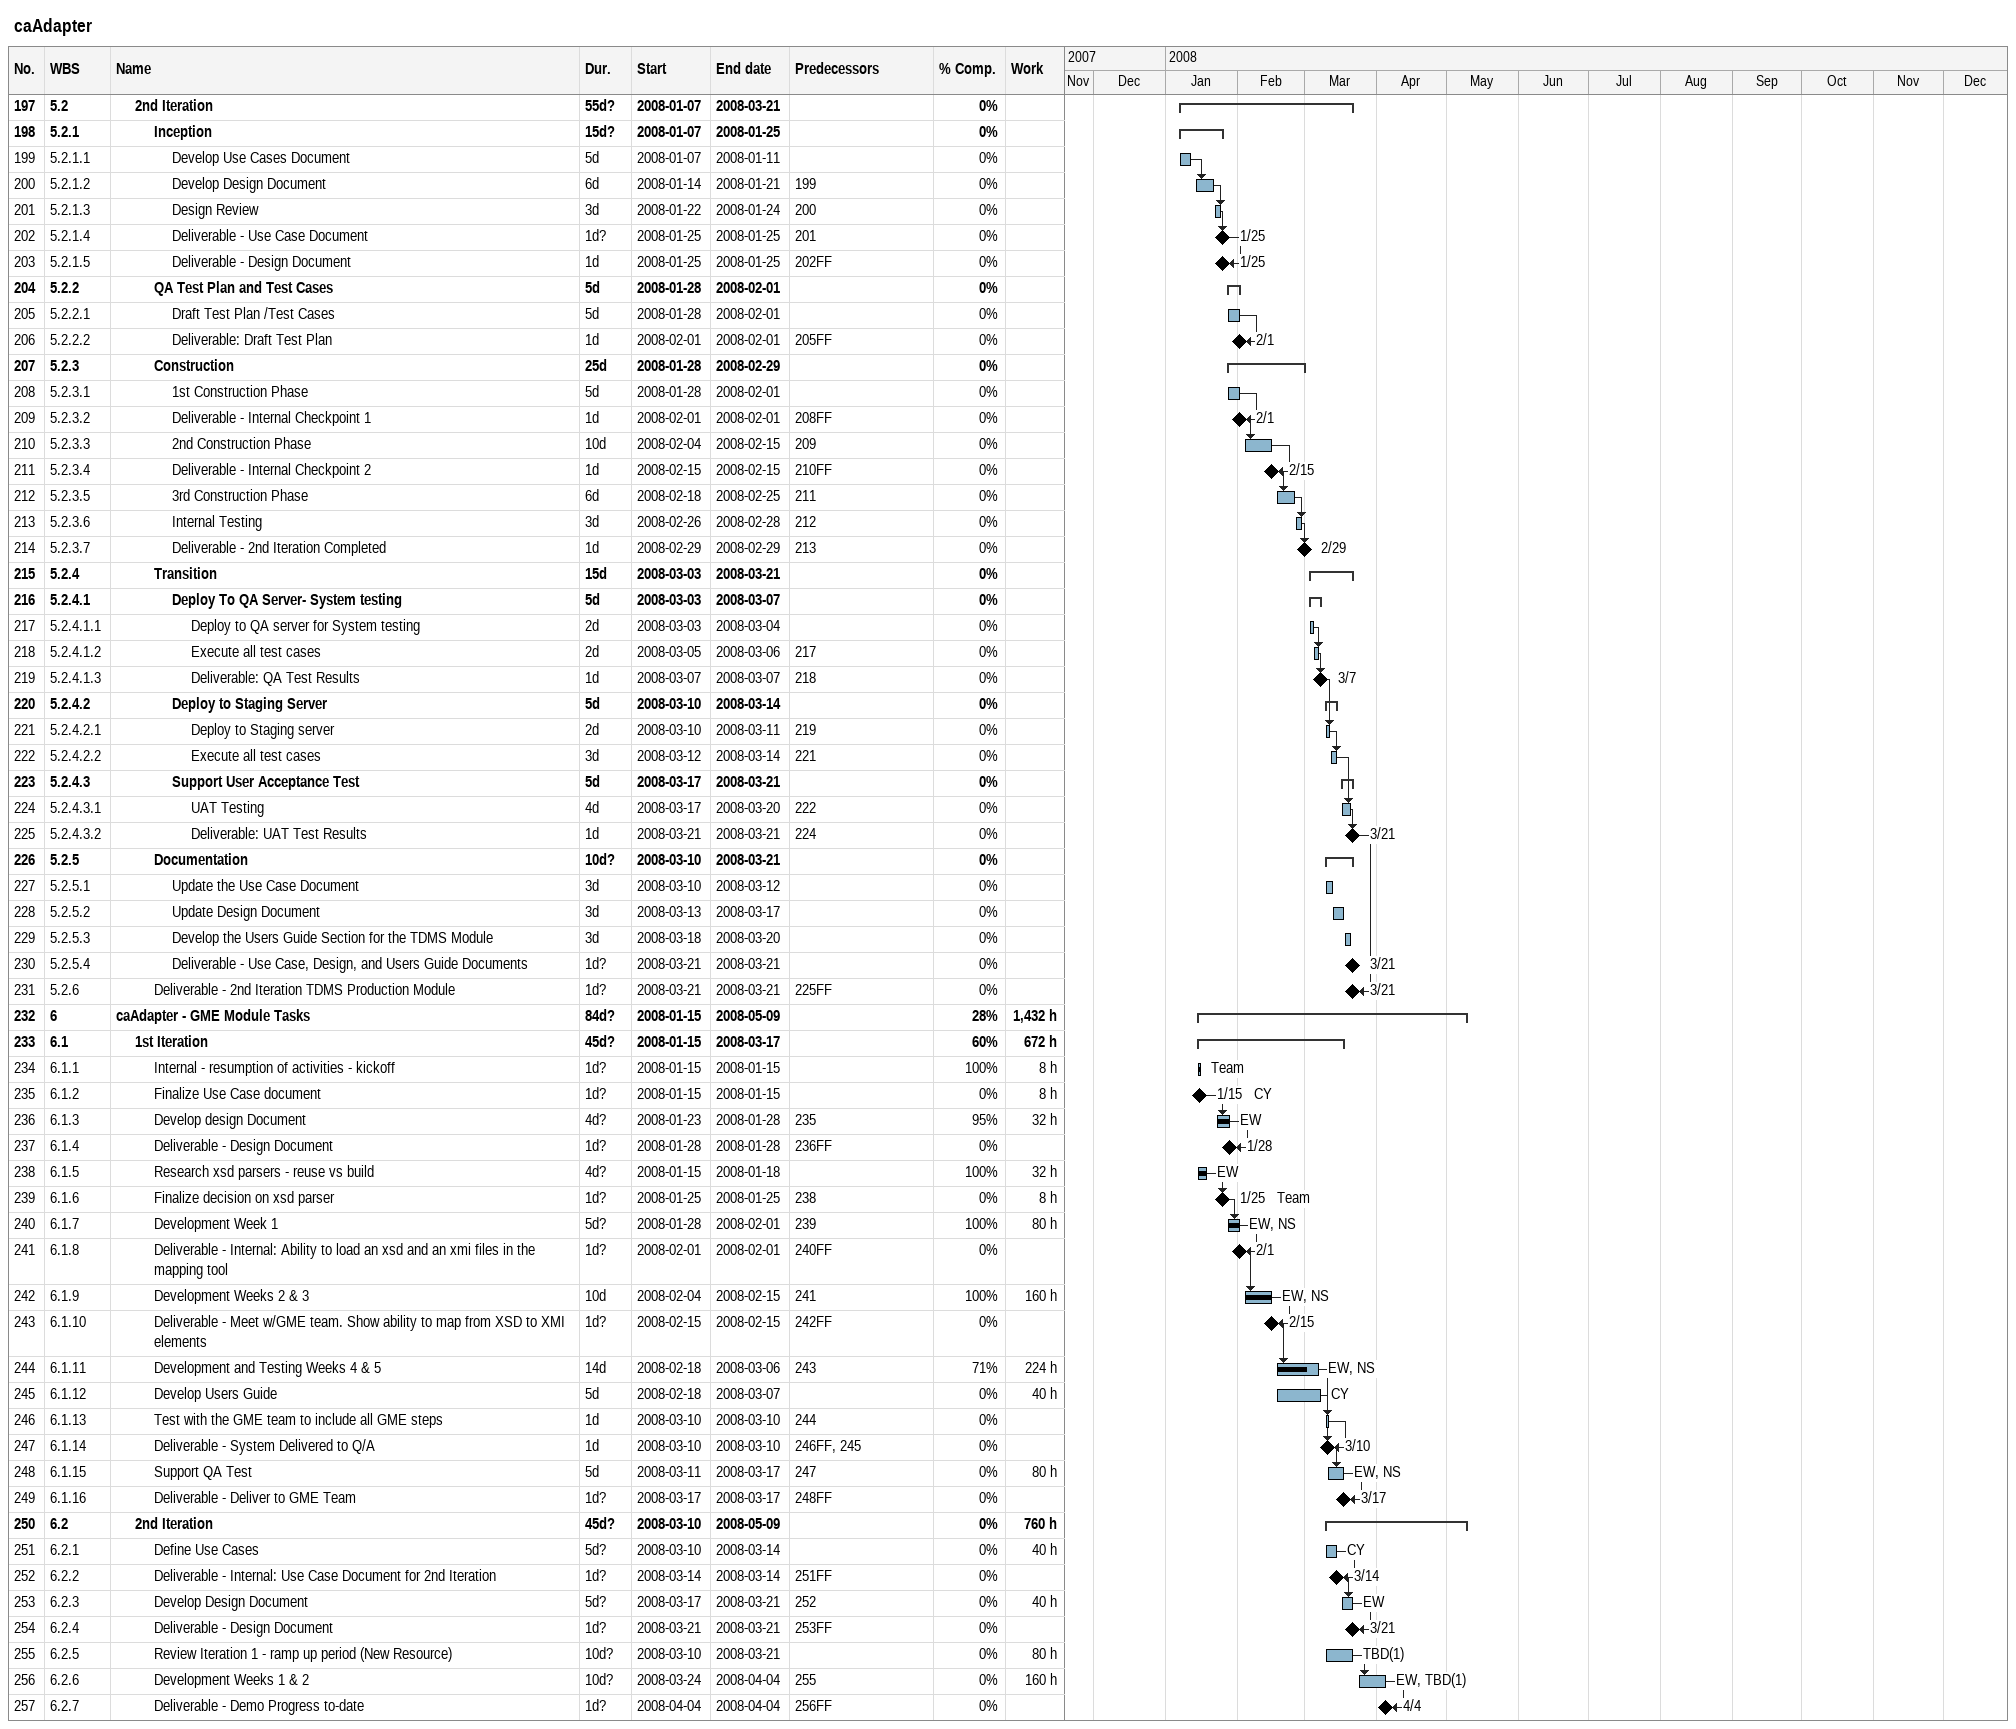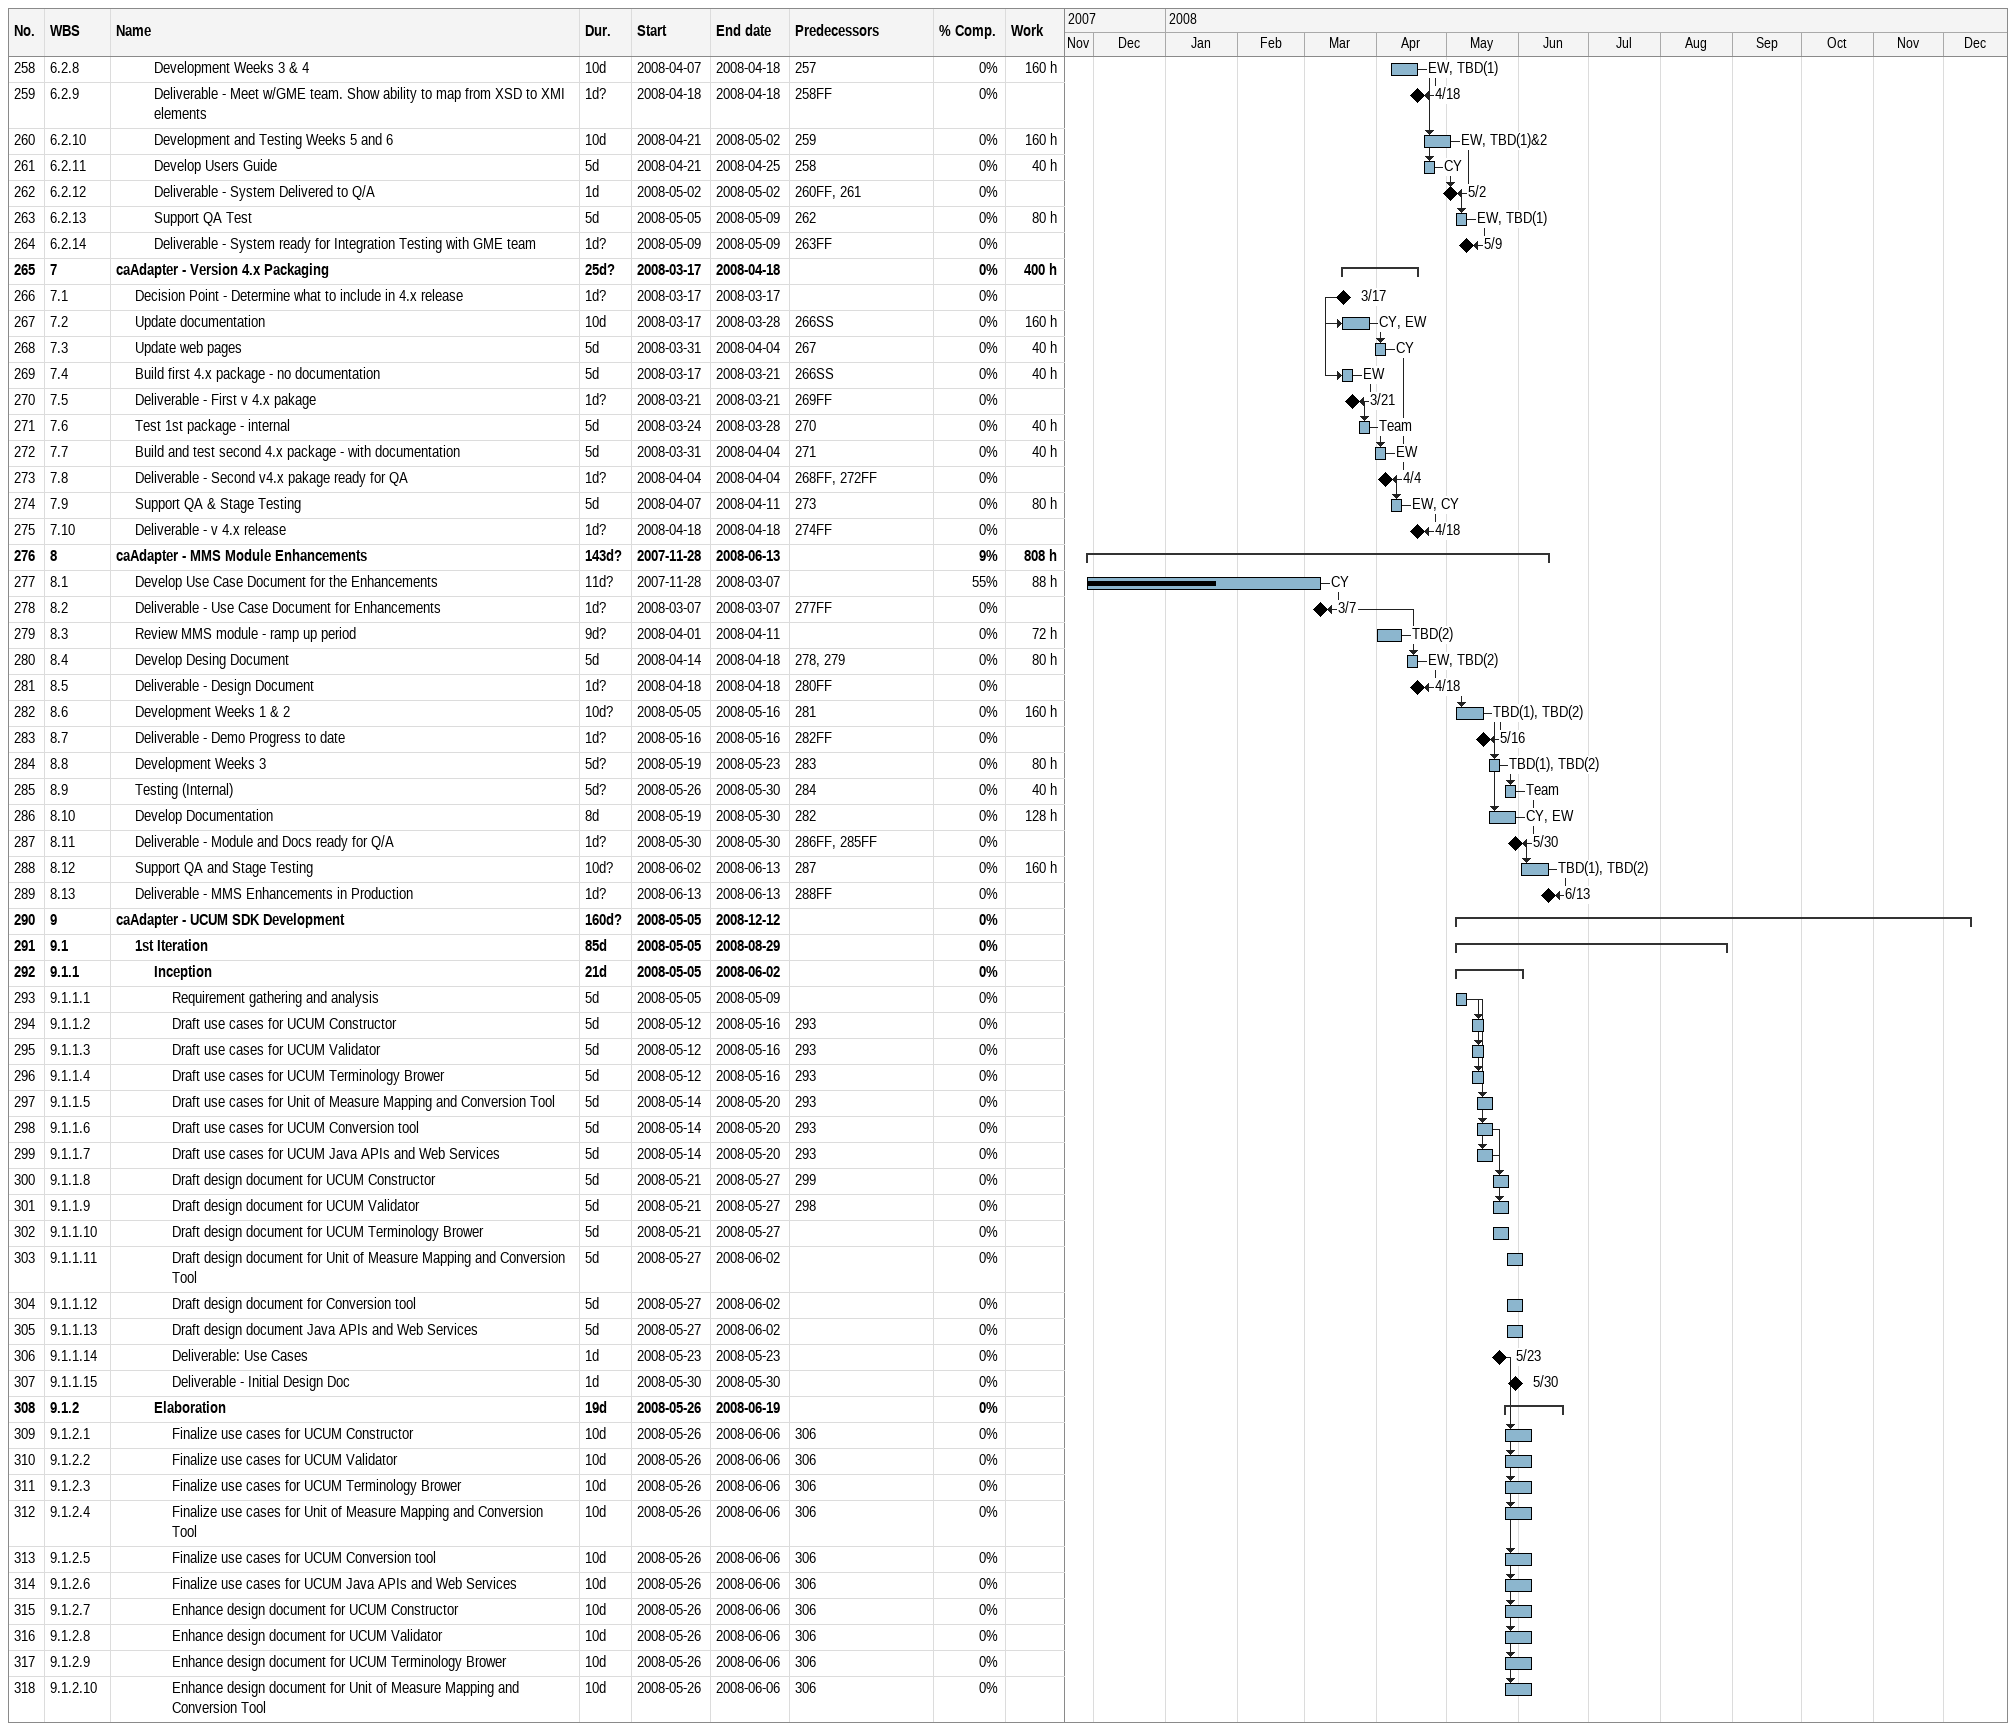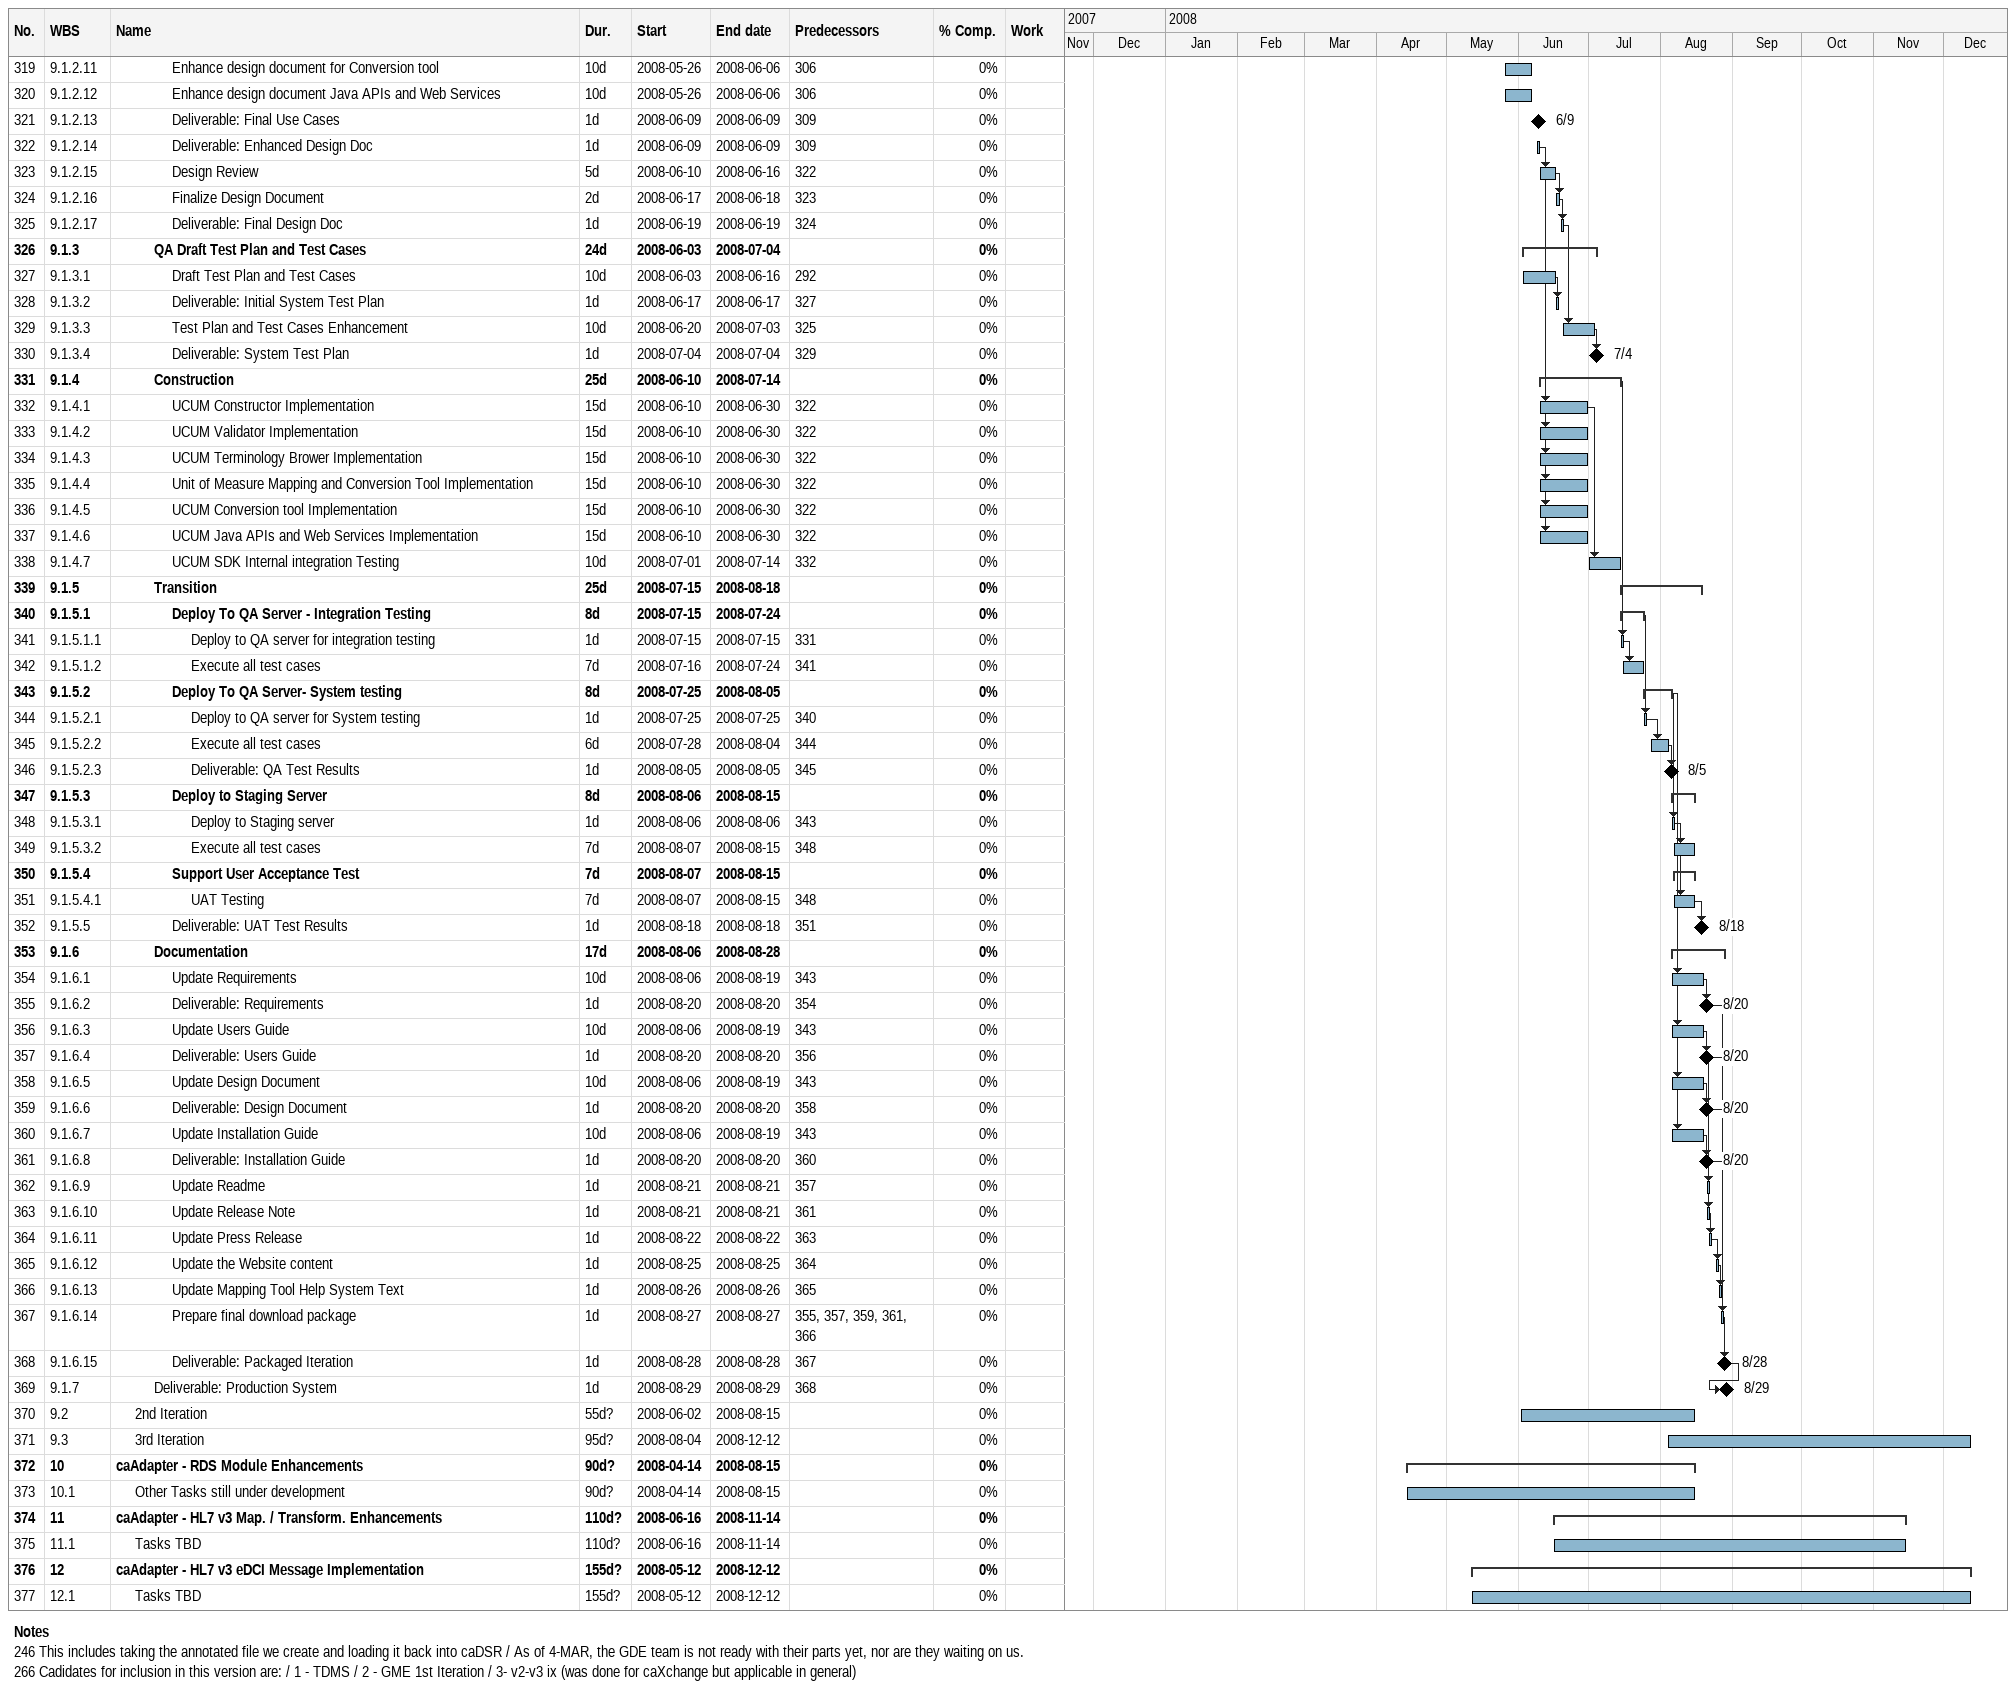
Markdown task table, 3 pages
caAdapter

| ID | WBS | Task | Duration | Start | Finish | Predecessors | Resources | % complete | Work (h) |
|---|---|---|---|---|---|---|---|---|---|
| 197 | 5.2 | **2nd Iteration** | 55d? | 2008-01-07 | 2008-03-21 |  |  | 0 |  |
| 198 | 5.2.1 | **Inception** | 15d? | 2008-01-07 | 2008-01-25 |  |  | 0 |  |
| 199 | 5.2.1.1 | Develop Use Cases Document | 5d | 2008-01-07 | 2008-01-11 |  |  | 0 |  |
| 200 | 5.2.1.2 | Develop Design Document | 6d | 2008-01-14 | 2008-01-21 | 199 |  | 0 |  |
| 201 | 5.2.1.3 | Design Review | 3d | 2008-01-22 | 2008-01-24 | 200 |  | 0 |  |
| 202 | 5.2.1.4 | Deliverable - Use Case Document | 1d? | 2008-01-25 | 2008-01-25 | 201 |  | 0 |  |
| 203 | 5.2.1.5 | Deliverable - Design Document | 1d | 2008-01-25 | 2008-01-25 | 202FF |  | 0 |  |
| 204 | 5.2.2 | **QA Test Plan and Test Cases** | 5d | 2008-01-28 | 2008-02-01 |  |  | 0 |  |
| 205 | 5.2.2.1 | Draft Test Plan /Test Cases | 5d | 2008-01-28 | 2008-02-01 |  |  | 0 |  |
| 206 | 5.2.2.2 | Deliverable: Draft Test Plan | 1d | 2008-02-01 | 2008-02-01 | 205FF |  | 0 |  |
| 207 | 5.2.3 | **Construction** | 25d | 2008-01-28 | 2008-02-29 |  |  | 0 |  |
| 208 | 5.2.3.1 | 1st Construction Phase | 5d | 2008-01-28 | 2008-02-01 |  |  | 0 |  |
| 209 | 5.2.3.2 | Deliverable - Internal Checkpoint 1 | 1d | 2008-02-01 | 2008-02-01 | 208FF |  | 0 |  |
| 210 | 5.2.3.3 | 2nd Construction Phase | 10d | 2008-02-04 | 2008-02-15 | 209 |  | 0 |  |
| 211 | 5.2.3.4 | Deliverable - Internal Checkpoint 2 | 1d | 2008-02-15 | 2008-02-15 | 210FF |  | 0 |  |
| 212 | 5.2.3.5 | 3rd Construction Phase | 6d | 2008-02-18 | 2008-02-25 | 211 |  | 0 |  |
| 213 | 5.2.3.6 | Internal Testing | 3d | 2008-02-26 | 2008-02-28 | 212 |  | 0 |  |
| 214 | 5.2.3.7 | Deliverable - 2nd Iteration Completed | 1d | 2008-02-29 | 2008-02-29 | 213 |  | 0 |  |
| 215 | 5.2.4 | **Transition** | 15d | 2008-03-03 | 2008-03-21 |  |  | 0 |  |
| 216 | 5.2.4.1 | **Deploy To QA Server- System testing** | 5d | 2008-03-03 | 2008-03-07 |  |  | 0 |  |
| 217 | 5.2.4.1.1 | Deploy to QA server for System testing | 2d | 2008-03-03 | 2008-03-04 |  |  | 0 |  |
| 218 | 5.2.4.1.2 | Execute all test cases | 2d | 2008-03-05 | 2008-03-06 | 217 |  | 0 |  |
| 219 | 5.2.4.1.3 | Deliverable: QA Test Results | 1d | 2008-03-07 | 2008-03-07 | 218 |  | 0 |  |
| 220 | 5.2.4.2 | **Deploy to Staging Server** | 5d | 2008-03-10 | 2008-03-14 |  |  | 0 |  |
| 221 | 5.2.4.2.1 | Deploy to Staging server | 2d | 2008-03-10 | 2008-03-11 | 219 |  | 0 |  |
| 222 | 5.2.4.2.2 | Execute all test cases | 3d | 2008-03-12 | 2008-03-14 | 221 |  | 0 |  |
| 223 | 5.2.4.3 | **Support User Acceptance Test** | 5d | 2008-03-17 | 2008-03-21 |  |  | 0 |  |
| 224 | 5.2.4.3.1 | UAT Testing | 4d | 2008-03-17 | 2008-03-20 | 222 |  | 0 |  |
| 225 | 5.2.4.3.2 | Deliverable: UAT Test Results | 1d | 2008-03-21 | 2008-03-21 | 224 |  | 0 |  |
| 226 | 5.2.5 | **Documentation** | 10d? | 2008-03-10 | 2008-03-21 |  |  | 0 |  |
| 227 | 5.2.5.1 | Update the Use Case Document | 3d | 2008-03-10 | 2008-03-12 |  |  | 0 |  |
| 228 | 5.2.5.2 | Update Design Document | 3d | 2008-03-13 | 2008-03-17 |  |  | 0 |  |
| 229 | 5.2.5.3 | Develop the Users Guide Section for the TDMS Module | 3d | 2008-03-18 | 2008-03-20 |  |  | 0 |  |
| 230 | 5.2.5.4 | Deliverable - Use Case, Design, and Users Guide Documents | 1d? | 2008-03-21 | 2008-03-21 |  |  | 0 |  |
| 231 | 5.2.6 | Deliverable - 2nd Iteration TDMS Production Module | 1d? | 2008-03-21 | 2008-03-21 | 225FF |  | 0 |  |
| 232 | 6 | **caAdapter - GME Module Tasks** | 84d? | 2008-01-15 | 2008-05-09 |  |  | 28 | 1432 |
| 233 | 6.1 | **1st Iteration** | 45d? | 2008-01-15 | 2008-03-17 |  |  | 60 | 672 |
| 234 | 6.1.1 | Internal - resumption of activities - kickoff | 1d? | 2008-01-15 | 2008-01-15 |  | Team | 100 | 8 |
| 235 | 6.1.2 | Finalize Use Case document | 1d? | 2008-01-15 | 2008-01-15 |  | CY | 0 | 8 |
| 236 | 6.1.3 | Develop design Document | 4d? | 2008-01-23 | 2008-01-28 | 235 | EW | 95 | 32 |
| 237 | 6.1.4 | Deliverable - Design Document | 1d? | 2008-01-28 | 2008-01-28 | 236FF |  | 0 |  |
| 238 | 6.1.5 | Research xsd parsers - reuse vs build | 4d? | 2008-01-15 | 2008-01-18 |  | EW | 100 | 32 |
| 239 | 6.1.6 | Finalize decision on xsd parser | 1d? | 2008-01-25 | 2008-01-25 | 238 | Team | 0 | 8 |
| 240 | 6.1.7 | Development Week 1 | 5d? | 2008-01-28 | 2008-02-01 | 239 | EW, NS | 100 | 80 |
| 241 | 6.1.8 | Deliverable - Internal: Ability to load an xsd and an xmi files in the mapping tool | 1d? | 2008-02-01 | 2008-02-01 | 240FF |  | 0 |  |
| 242 | 6.1.9 | Development Weeks 2 & 3 | 10d | 2008-02-04 | 2008-02-15 | 241 | EW, NS | 100 | 160 |
| 243 | 6.1.10 | Deliverable - Meet w/GME team. Show ability to map from XSD to XMI elements | 1d? | 2008-02-15 | 2008-02-15 | 242FF |  | 0 |  |
| 244 | 6.1.11 | Development and Testing Weeks 4 & 5 | 14d | 2008-02-18 | 2008-03-06 | 243 | EW, NS | 71 | 224 |
| 245 | 6.1.12 | Develop Users Guide | 5d | 2008-02-18 | 2008-03-07 |  | CY | 0 | 40 |
| 246 | 6.1.13 | Test with the GME team to include all GME steps | 1d | 2008-03-10 | 2008-03-10 | 244 |  | 0 |  |
| 247 | 6.1.14 | Deliverable - System Delivered to Q/A | 1d | 2008-03-10 | 2008-03-10 | 246FF, 245 |  | 0 |  |
| 248 | 6.1.15 | Support QA Test | 5d | 2008-03-11 | 2008-03-17 | 247 | EW, NS | 0 | 80 |
| 249 | 6.1.16 | Deliverable - Deliver to GME Team | 1d? | 2008-03-17 | 2008-03-17 | 248FF |  | 0 |  |
| 250 | 6.2 | **2nd Iteration** | 45d? | 2008-03-10 | 2008-05-09 |  |  | 0 | 760 |
| 251 | 6.2.1 | Define Use Cases | 5d? | 2008-03-10 | 2008-03-14 |  | CY | 0 | 40 |
| 252 | 6.2.2 | Deliverable - Internal: Use Case Document for 2nd Iteration | 1d? | 2008-03-14 | 2008-03-14 | 251FF |  | 0 |  |
| 253 | 6.2.3 | Develop Design Document | 5d? | 2008-03-17 | 2008-03-21 | 252 | EW | 0 | 40 |
| 254 | 6.2.4 | Deliverable - Design Document | 1d? | 2008-03-21 | 2008-03-21 | 253FF |  | 0 |  |
| 255 | 6.2.5 | Review Iteration 1 - ramp up period (New Resource) | 10d? | 2008-03-10 | 2008-03-21 |  | TBD(1) | 0 | 80 |
| 256 | 6.2.6 | Development Weeks 1 & 2 | 10d? | 2008-03-24 | 2008-04-04 | 255 | EW, TBD(1) | 0 | 160 |
| 257 | 6.2.7 | Deliverable - Demo Progress to-date | 1d? | 2008-04-04 | 2008-04-04 | 256FF |  | 0 |  |
| 258 | 6.2.8 | Development Weeks 3 & 4 | 10d | 2008-04-07 | 2008-04-18 | 257 | EW, TBD(1) | 0 | 160 |
| 259 | 6.2.9 | Deliverable - Meet w/GME team. Show ability to map from XSD to XMI elements | 1d? | 2008-04-18 | 2008-04-18 | 258FF |  | 0 |  |
| 260 | 6.2.10 | Development and Testing Weeks 5 and 6 | 10d | 2008-04-21 | 2008-05-02 | 259 | EW, TBD(1)&2 | 0 | 160 |
| 261 | 6.2.11 | Develop Users Guide | 5d | 2008-04-21 | 2008-04-25 | 258 | CY | 0 | 40 |
| 262 | 6.2.12 | Deliverable - System Delivered to Q/A | 1d | 2008-05-02 | 2008-05-02 | 260FF, 261 |  | 0 |  |
| 263 | 6.2.13 | Support QA Test | 5d | 2008-05-05 | 2008-05-09 | 262 | EW, TBD(1) | 0 | 80 |
| 264 | 6.2.14 | Deliverable - System ready for Integration Testing with GME team | 1d? | 2008-05-09 | 2008-05-09 | 263FF |  | 0 |  |
| 265 | 7 | **caAdapter - Version 4.x Packaging** | 25d? | 2008-03-17 | 2008-04-18 |  |  | 0 | 400 |
| 266 | 7.1 | Decision Point - Determine what to include in 4.x release | 1d? | 2008-03-17 | 2008-03-17 |  |  | 0 |  |
| 267 | 7.2 | Update documentation | 10d | 2008-03-17 | 2008-03-28 | 266SS | CY, EW | 0 | 160 |
| 268 | 7.3 | Update web pages | 5d | 2008-03-31 | 2008-04-04 | 267 | CY | 0 | 40 |
| 269 | 7.4 | Build first 4.x package - no documentation | 5d | 2008-03-17 | 2008-03-21 | 266SS | EW | 0 | 40 |
| 270 | 7.5 | Deliverable - First v 4.x pakage | 1d? | 2008-03-21 | 2008-03-21 | 269FF |  | 0 |  |
| 271 | 7.6 | Test 1st package - internal | 5d | 2008-03-24 | 2008-03-28 | 270 | Team | 0 | 40 |
| 272 | 7.7 | Build and test second 4.x package - with documentation | 5d | 2008-03-31 | 2008-04-04 | 271 | EW | 0 | 40 |
| 273 | 7.8 | Deliverable - Second v4.x pakage ready for QA | 1d? | 2008-04-04 | 2008-04-04 | 268FF, 272FF |  | 0 |  |
| 274 | 7.9 | Support QA & Stage Testing | 5d | 2008-04-07 | 2008-04-11 | 273 | EW, CY | 0 | 80 |
| 275 | 7.10 | Deliverable - v 4.x release | 1d? | 2008-04-18 | 2008-04-18 | 274FF |  | 0 |  |
| 276 | 8 | **caAdapter - MMS Module Enhancements** | 143d? | 2007-11-28 | 2008-06-13 |  |  | 9 | 808 |
| 277 | 8.1 | Develop Use Case Document for the Enhancements | 11d? | 2007-11-28 | 2008-03-07 |  | CY | 55 | 88 |
| 278 | 8.2 | Deliverable - Use Case Document for Enhancements | 1d? | 2008-03-07 | 2008-03-07 | 277FF |  | 0 |  |
| 279 | 8.3 | Review MMS module - ramp up period | 9d? | 2008-04-01 | 2008-04-11 |  | TBD(2) | 0 | 72 |
| 280 | 8.4 | Develop Desing Document | 5d | 2008-04-14 | 2008-04-18 | 278, 279 | EW, TBD(2) | 0 | 80 |
| 281 | 8.5 | Deliverable - Design Document | 1d? | 2008-04-18 | 2008-04-18 | 280FF |  | 0 |  |
| 282 | 8.6 | Development Weeks 1 & 2 | 10d? | 2008-05-05 | 2008-05-16 | 281 | TBD(1), TBD(2) | 0 | 160 |
| 283 | 8.7 | Deliverable - Demo Progress to date | 1d? | 2008-05-16 | 2008-05-16 | 282FF |  | 0 |  |
| 284 | 8.8 | Development Weeks 3 | 5d? | 2008-05-19 | 2008-05-23 | 283 | TBD(1), TBD(2) | 0 | 80 |
| 285 | 8.9 | Testing (Internal) | 5d? | 2008-05-26 | 2008-05-30 | 284 | Team | 0 | 40 |
| 286 | 8.10 | Develop Documentation | 8d | 2008-05-19 | 2008-05-30 | 282 | CY, EW | 0 | 128 |
| 287 | 8.11 | Deliverable - Module and Docs ready for Q/A | 1d? | 2008-05-30 | 2008-05-30 | 286FF, 285FF |  | 0 |  |
| 288 | 8.12 | Support QA and Stage Testing | 10d? | 2008-06-02 | 2008-06-13 | 287 | TBD(1), TBD(2) | 0 | 160 |
| 289 | 8.13 | Deliverable - MMS Enhancements in Production | 1d? | 2008-06-13 | 2008-06-13 | 288FF |  | 0 |  |
| 290 | 9 | **caAdapter - UCUM SDK Development** | 160d? | 2008-05-05 | 2008-12-12 |  |  | 0 |  |
| 291 | 9.1 | **1st Iteration** | 85d | 2008-05-05 | 2008-08-29 |  |  | 0 |  |
| 292 | 9.1.1 | **Inception** | 21d | 2008-05-05 | 2008-06-02 |  |  | 0 |  |
| 293 | 9.1.1.1 | Requirement gathering and analysis | 5d | 2008-05-05 | 2008-05-09 |  |  | 0 |  |
| 294 | 9.1.1.2 | Draft use cases for UCUM Constructor | 5d | 2008-05-12 | 2008-05-16 | 293 |  | 0 |  |
| 295 | 9.1.1.3 | Draft use cases for UCUM Validator | 5d | 2008-05-12 | 2008-05-16 | 293 |  | 0 |  |
| 296 | 9.1.1.4 | Draft use cases for UCUM Terminology Brower | 5d | 2008-05-12 | 2008-05-16 | 293 |  | 0 |  |
| 297 | 9.1.1.5 | Draft use cases for Unit of Measure Mapping and Conversion Tool | 5d | 2008-05-14 | 2008-05-20 | 293 |  | 0 |  |
| 298 | 9.1.1.6 | Draft use cases for UCUM Conversion tool | 5d | 2008-05-14 | 2008-05-20 | 293 |  | 0 |  |
| 299 | 9.1.1.7 | Draft use cases for UCUM Java APIs and Web Services | 5d | 2008-05-14 | 2008-05-20 | 293 |  | 0 |  |
| 300 | 9.1.1.8 | Draft design document for UCUM Constructor | 5d | 2008-05-21 | 2008-05-27 | 299 |  | 0 |  |
| 301 | 9.1.1.9 | Draft design document for UCUM Validator | 5d | 2008-05-21 | 2008-05-27 | 298 |  | 0 |  |
| 302 | 9.1.1.10 | Draft design document for UCUM Terminology Brower | 5d | 2008-05-21 | 2008-05-27 |  |  | 0 |  |
| 303 | 9.1.1.11 | Draft design document for Unit of Measure Mapping and Conversion Tool | 5d | 2008-05-27 | 2008-06-02 |  |  | 0 |  |
| 304 | 9.1.1.12 | Draft design document for Conversion tool | 5d | 2008-05-27 | 2008-06-02 |  |  | 0 |  |
| 305 | 9.1.1.13 | Draft design document Java APIs and Web Services | 5d | 2008-05-27 | 2008-06-02 |  |  | 0 |  |
| 306 | 9.1.1.14 | Deliverable: Use Cases | 1d | 2008-05-23 | 2008-05-23 |  |  | 0 |  |
| 307 | 9.1.1.15 | Deliverable - Initial Design Doc | 1d | 2008-05-30 | 2008-05-30 |  |  | 0 |  |
| 308 | 9.1.2 | **Elaboration** | 19d | 2008-05-26 | 2008-06-19 |  |  | 0 |  |
| 309 | 9.1.2.1 | Finalize use cases for UCUM Constructor | 10d | 2008-05-26 | 2008-06-06 | 306 |  | 0 |  |
| 310 | 9.1.2.2 | Finalize use cases for UCUM Validator | 10d | 2008-05-26 | 2008-06-06 | 306 |  | 0 |  |
| 311 | 9.1.2.3 | Finalize use cases for UCUM Terminology Brower | 10d | 2008-05-26 | 2008-06-06 | 306 |  | 0 |  |
| 312 | 9.1.2.4 | Finalize use cases for Unit of Measure Mapping and Conversion Tool | 10d | 2008-05-26 | 2008-06-06 | 306 |  | 0 |  |
| 313 | 9.1.2.5 | Finalize use cases for UCUM Conversion tool | 10d | 2008-05-26 | 2008-06-06 | 306 |  | 0 |  |
| 314 | 9.1.2.6 | Finalize use cases for UCUM Java APIs and Web Services | 10d | 2008-05-26 | 2008-06-06 | 306 |  | 0 |  |
| 315 | 9.1.2.7 | Enhance design document for UCUM Constructor | 10d | 2008-05-26 | 2008-06-06 | 306 |  | 0 |  |
| 316 | 9.1.2.8 | Enhance design document for UCUM Validator | 10d | 2008-05-26 | 2008-06-06 | 306 |  | 0 |  |
| 317 | 9.1.2.9 | Enhance design document for UCUM Terminology Brower | 10d | 2008-05-26 | 2008-06-06 | 306 |  | 0 |  |
| 318 | 9.1.2.10 | Enhance design document for Unit of Measure Mapping and Conversion Tool | 10d | 2008-05-26 | 2008-06-06 | 306 |  | 0 |  |
| 319 | 9.1.2.11 | Enhance design document for Conversion tool | 10d | 2008-05-26 | 2008-06-06 | 306 |  | 0 |  |
| 320 | 9.1.2.12 | Enhance design document Java APIs and Web Services | 10d | 2008-05-26 | 2008-06-06 | 306 |  | 0 |  |
| 321 | 9.1.2.13 | Deliverable: Final Use Cases | 1d | 2008-06-09 | 2008-06-09 | 309 |  | 0 |  |
| 322 | 9.1.2.14 | Deliverable: Enhanced Design Doc | 1d | 2008-06-09 | 2008-06-09 | 309 |  | 0 |  |
| 323 | 9.1.2.15 | Design Review | 5d | 2008-06-10 | 2008-06-16 | 322 |  | 0 |  |
| 324 | 9.1.2.16 | Finalize Design Document | 2d | 2008-06-17 | 2008-06-18 | 323 |  | 0 |  |
| 325 | 9.1.2.17 | Deliverable: Final Design Doc | 1d | 2008-06-19 | 2008-06-19 | 324 |  | 0 |  |
| 326 | 9.1.3 | **QA Draft Test Plan and Test Cases** | 24d | 2008-06-03 | 2008-07-04 |  |  | 0 |  |
| 327 | 9.1.3.1 | Draft Test Plan and Test Cases | 10d | 2008-06-03 | 2008-06-16 | 292 |  | 0 |  |
| 328 | 9.1.3.2 | Deliverable: Initial System Test Plan | 1d | 2008-06-17 | 2008-06-17 | 327 |  | 0 |  |
| 329 | 9.1.3.3 | Test Plan and Test Cases Enhancement | 10d | 2008-06-20 | 2008-07-03 | 325 |  | 0 |  |
| 330 | 9.1.3.4 | Deliverable: System Test Plan | 1d | 2008-07-04 | 2008-07-04 | 329 |  | 0 |  |
| 331 | 9.1.4 | **Construction** | 25d | 2008-06-10 | 2008-07-14 |  |  | 0 |  |
| 332 | 9.1.4.1 | UCUM Constructor Implementation | 15d | 2008-06-10 | 2008-06-30 | 322 |  | 0 |  |
| 333 | 9.1.4.2 | UCUM Validator Implementation | 15d | 2008-06-10 | 2008-06-30 | 322 |  | 0 |  |
| 334 | 9.1.4.3 | UCUM Terminology Brower Implementation | 15d | 2008-06-10 | 2008-06-30 | 322 |  | 0 |  |
| 335 | 9.1.4.4 | Unit of Measure Mapping and Conversion Tool Implementation | 15d | 2008-06-10 | 2008-06-30 | 322 |  | 0 |  |
| 336 | 9.1.4.5 | UCUM Conversion tool Implementation | 15d | 2008-06-10 | 2008-06-30 | 322 |  | 0 |  |
| 337 | 9.1.4.6 | UCUM Java APIs and Web Services Implementation | 15d | 2008-06-10 | 2008-06-30 | 322 |  | 0 |  |
| 338 | 9.1.4.7 | UCUM SDK Internal integration Testing | 10d | 2008-07-01 | 2008-07-14 | 332 |  | 0 |  |
| 339 | 9.1.5 | **Transition** | 25d | 2008-07-15 | 2008-08-18 |  |  | 0 |  |
| 340 | 9.1.5.1 | **Deploy To QA Server - Integration Testing** | 8d | 2008-07-15 | 2008-07-24 |  |  | 0 |  |
| 341 | 9.1.5.1.1 | Deploy to QA server for integration testing | 1d | 2008-07-15 | 2008-07-15 | 331 |  | 0 |  |
| 342 | 9.1.5.1.2 | Execute all test cases | 7d | 2008-07-16 | 2008-07-24 | 341 |  | 0 |  |
| 343 | 9.1.5.2 | **Deploy To QA Server- System testing** | 8d | 2008-07-25 | 2008-08-05 |  |  | 0 |  |
| 344 | 9.1.5.2.1 | Deploy to QA server for System testing | 1d | 2008-07-25 | 2008-07-25 | 340 |  | 0 |  |
| 345 | 9.1.5.2.2 | Execute all test cases | 6d | 2008-07-28 | 2008-08-04 | 344 |  | 0 |  |
| 346 | 9.1.5.2.3 | Deliverable: QA Test Results | 1d | 2008-08-05 | 2008-08-05 | 345 |  | 0 |  |
| 347 | 9.1.5.3 | **Deploy to Staging Server** | 8d | 2008-08-06 | 2008-08-15 |  |  | 0 |  |
| 348 | 9.1.5.3.1 | Deploy to Staging server | 1d | 2008-08-06 | 2008-08-06 | 343 |  | 0 |  |
| 349 | 9.1.5.3.2 | Execute all test cases | 7d | 2008-08-07 | 2008-08-15 | 348 |  | 0 |  |
| 350 | 9.1.5.4 | **Support User Acceptance Test** | 7d | 2008-08-07 | 2008-08-15 |  |  | 0 |  |
| 351 | 9.1.5.4.1 | UAT Testing | 7d | 2008-08-07 | 2008-08-15 | 348 |  | 0 |  |
| 352 | 9.1.5.5 | Deliverable: UAT Test Results | 1d | 2008-08-18 | 2008-08-18 | 351 |  | 0 |  |
| 353 | 9.1.6 | **Documentation** | 17d | 2008-08-06 | 2008-08-28 |  |  | 0 |  |
| 354 | 9.1.6.1 | Update Requirements | 10d | 2008-08-06 | 2008-08-19 | 343 |  | 0 |  |
| 355 | 9.1.6.2 | Deliverable: Requirements | 1d | 2008-08-20 | 2008-08-20 | 354 |  | 0 |  |
| 356 | 9.1.6.3 | Update Users Guide | 10d | 2008-08-06 | 2008-08-19 | 343 |  | 0 |  |
| 357 | 9.1.6.4 | Deliverable: Users Guide | 1d | 2008-08-20 | 2008-08-20 | 356 |  | 0 |  |
| 358 | 9.1.6.5 | Update Design Document | 10d | 2008-08-06 | 2008-08-19 | 343 |  | 0 |  |
| 359 | 9.1.6.6 | Deliverable: Design Document | 1d | 2008-08-20 | 2008-08-20 | 358 |  | 0 |  |
| 360 | 9.1.6.7 | Update Installation Guide | 10d | 2008-08-06 | 2008-08-19 | 343 |  | 0 |  |
| 361 | 9.1.6.8 | Deliverable: Installation Guide | 1d | 2008-08-20 | 2008-08-20 | 360 |  | 0 |  |
| 362 | 9.1.6.9 | Update Readme | 1d | 2008-08-21 | 2008-08-21 | 357 |  | 0 |  |
| 363 | 9.1.6.10 | Update Release Note | 1d | 2008-08-21 | 2008-08-21 | 361 |  | 0 |  |
| 364 | 9.1.6.11 | Update Press Release | 1d | 2008-08-22 | 2008-08-22 | 363 |  | 0 |  |
| 365 | 9.1.6.12 | Update the Website content | 1d | 2008-08-25 | 2008-08-25 | 364 |  | 0 |  |
| 366 | 9.1.6.13 | Update Mapping Tool Help System Text | 1d | 2008-08-26 | 2008-08-26 | 365 |  | 0 |  |
| 367 | 9.1.6.14 | Prepare final download package | 1d | 2008-08-27 | 2008-08-27 | 355, 357, 359, 361, 366 |  | 0 |  |
| 368 | 9.1.6.15 | Deliverable: Packaged Iteration | 1d | 2008-08-28 | 2008-08-28 | 367 |  | 0 |  |
| 369 | 9.1.7 | Deliverable: Production System | 1d | 2008-08-29 | 2008-08-29 | 368 |  | 0 |  |
| 370 | 9.2 | 2nd Iteration | 55d? | 2008-06-02 | 2008-08-15 |  |  | 0 |  |
| 371 | 9.3 | 3rd Iteration | 95d? | 2008-08-04 | 2008-12-12 |  |  | 0 |  |
| 372 | 10 | **caAdapter - RDS Module Enhancements** | 90d? | 2008-04-14 | 2008-08-15 |  |  | 0 |  |
| 373 | 10.1 | Other Tasks still under development | 90d? | 2008-04-14 | 2008-08-15 |  |  | 0 |  |
| 374 | 11 | **caAdapter - HL7 v3 Map. / Transform. Enhancements** | 110d? | 2008-06-16 | 2008-11-14 |  |  | 0 |  |
| 375 | 11.1 | Tasks TBD | 110d? | 2008-06-16 | 2008-11-14 |  |  | 0 |  |
| 376 | 12 | **caAdapter - HL7 v3 eDCI Message Implementation** | 155d? | 2008-05-12 | 2008-12-12 |  |  | 0 |  |
| 377 | 12.1 | Tasks TBD | 155d? | 2008-05-12 | 2008-12-12 |  |  | 0 |  |

Notes
- 246: This includes taking the annotated file we create and loading it back into caDSR / As of 4-MAR, the GDE team is not ready with their parts yet, nor are they waiting on us.
- 266: Cadidates for inclusion in this version are: / 1 - TDMS / 2 - GME 1st Iteration / 3- v2-v3 ix (was done for caXchange but applicable in general)
